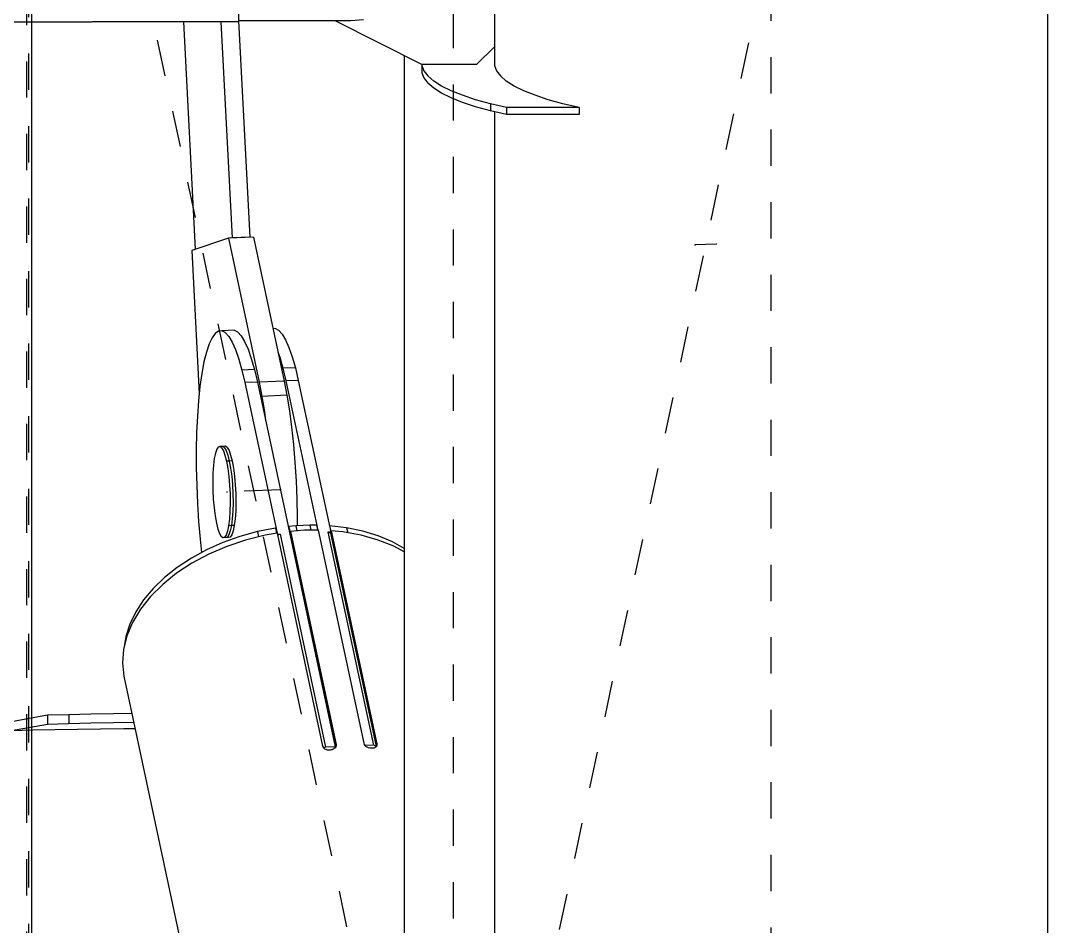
# Model space of a CAD drawing. Header units: millimetres. Extents: x 149919 to 150445, y 136651 to 136866.
# Drawn here: x 150263.445 to 150266.275, y 136682.053 to 136684.552 of the extents above; entities that cross this region are included whole.
import ezdxf

# ---------------------------------------------------------------- set-up
doc = ezdxf.new("R2010")
doc.units = ezdxf.units.MM
doc.header["$LTSCALE"] = 0.25
for name, pattern in [('CENTER', [50.8, 31.75, -6.35, 6.35, -6.35]), ('XKITLINE00', [0]), ('XKITLINE02', [4, 2, -2])]:
    doc.linetypes.add(name, pattern=pattern)

# ---------------------------------------------------------------- blocks, each defined once
blk = doc.blocks.new('çatıı')
at = {"color": 116, "linetype": 'XKITLINE02', "true_color": 0x136734}
for p, q in [((12164.82, 4166.61), (12164.82, 3000.84)), ((12165.35, 4168.77), (12165.35, 3002.41)), ((12166.2, 3463.1), (12166.2, 3417.45))]:
    blk.add_line(p, q, dxfattribs=at)
at = {"color": 8, "linetype": 'CENTER'}
for p, q in [((12370, 2357.78), (12370, 3985.69)), ((12282.5, 3030.27), (12282.5, 3850.27)), ((12370, 2620.27), (12195, 3440.27)), ((12282.5, 3030.27), (12370, 3440.27)), ((12354.98, 3356.22), (12349.08, 3355.98)), ((12234.82, 3288.49), (12220.09, 3287.87))]:
    blk.add_line(p, q, dxfattribs=at)
at = {"color": 8, "linetype": 'XKITLINE00'}
for p, q in [((12446.2, 3985.69), (12446.2, 2357.78)), ((12293.8, 3462.9), (12293.8, 3410.58)), ((12223.2, 3435.18), (12223.2, 3417.48)), ((12182.19, 3417.45), (12027.8, 3417.45)), ((12182.36, 3417.46), (12182.19, 3417.45)), ((12182.6, 3417.47), (12182.36, 3417.46)), ((12182.89, 3417.48), (12182.6, 3417.47)), ((12183.2, 3417.48), (12182.89, 3417.48)), ((12223.2, 3417.48), (12183.2, 3417.48)), ((12208.03, 3417.48), (12211.3, 3354.78)), ((12218.35, 3417.48), (12221.46, 3357.92)), ((12254.2, 3417.82), (12223.2, 3417.82)), ((12223.25, 3417.82), (12226.37, 3358.13)), ((12273.8, 3405.71), (12249.91, 3417.82)), ((12257.64, 3418.09), (12254.2, 3417.82)), ((12268.85, 3408.22), (12268.85, 3128.29)), ((12293.8, 3410.58), (12288.8, 3405.71)), ((12293.8, 3410.58), (12293.8, 3405.35)), ((12273.76, 3405.73), (12273.76, 3405.44)), ((12273.76, 3405.44), (12274.31, 3404)), ((12273.76, 3405.44), (12273.76, 3403.49)), ((12288.8, 3405.71), (12273.8, 3405.71)), ((12293.8, 3406.96), (12293.76, 3406.88)), ((12293.76, 3406.88), (12293.76, 3405.44)), ((12293.76, 3405.44), (12294.31, 3404)), ((12273.76, 3403.49), (12274.31, 3402.05)), ((12274.31, 3404), (12275.4, 3402.58)), ((12277.03, 3401.18), (12275.4, 3402.58)), ((12294.31, 3404), (12295.4, 3402.58)), ((12297.03, 3401.18), (12295.4, 3402.58)), ((12274.31, 3402.05), (12275.4, 3400.63)), ((12277.03, 3399.23), (12275.4, 3400.63)), ((12279.18, 3399.82), (12277.03, 3401.18)), ((12281.83, 3398.51), (12279.18, 3399.82)), ((12299.18, 3399.82), (12297.03, 3401.18)), ((12301.83, 3398.51), (12299.18, 3399.82)), ((12279.18, 3397.87), (12277.03, 3399.23)), ((12281.83, 3396.56), (12279.18, 3397.87)), ((12284.98, 3397.25), (12281.83, 3398.51)), ((12284.98, 3395.3), (12281.83, 3396.56)), ((12288.59, 3396.05), (12284.98, 3397.25)), ((12304.98, 3397.25), (12301.83, 3398.51)), ((12308.59, 3396.05), (12304.98, 3397.25)), ((12288.59, 3394.1), (12284.98, 3395.3)), ((12292.65, 3394.93), (12288.59, 3396.05)), ((12292.65, 3392.98), (12288.59, 3394.1)), ((12297.11, 3393.89), (12292.65, 3394.93)), ((12292.65, 3394.93), (12292.65, 3392.98)), ((12317.11, 3393.89), (12297.11, 3393.89)), ((12297.11, 3393.89), (12297.11, 3391.94)), ((12312.65, 3394.93), (12308.59, 3396.05)), ((12317.11, 3393.89), (12312.65, 3394.93)), ((12317.11, 3393.89), (12317.11, 3391.94)), ((12297.11, 3391.94), (12292.65, 3392.98)), ((12293.8, 3392.71), (12293.8, 2823.49)), ((12317.11, 3391.94), (12297.11, 3391.94)), ((12220.48, 3357.88), (12210.34, 3354.45)), ((12227.35, 3358.17), (12220.48, 3357.88)), ((12220.48, 3357.88), (12228.93, 3318.14)), ((12226.37, 3358.13), (12221.46, 3357.92)), ((12227.35, 3358.17), (12235.8, 3318.43)), ((12210.34, 3354.45), (12212.4, 3314.92)), ((12216.8, 3331.58), (12215.94, 3330.39)), ((12217.7, 3332.22), (12216.8, 3331.58)), ((12218.63, 3332.3), (12217.7, 3332.22)), ((12222.06, 3332.44), (12218.63, 3332.3)), ((12219.58, 3331.82), (12218.63, 3332.3)), ((12219.58, 3331.82), (12220.53, 3330.78)), ((12223.01, 3331.96), (12222.06, 3332.44)), ((12223.01, 3331.96), (12223.97, 3330.93)), ((12233.35, 3332.91), (12232.73, 3332.89)), ((12234.3, 3332.43), (12233.35, 3332.91)), ((12234.3, 3332.43), (12235.26, 3331.4)), ((12235.26, 3331.4), (12236.21, 3329.83)), ((12215.13, 3328.67), (12214.39, 3326.44)), ((12215.94, 3330.39), (12215.13, 3328.67)), ((12220.53, 3330.78), (12221.48, 3329.21)), ((12221.48, 3329.21), (12222.42, 3327.12)), ((12223.97, 3330.93), (12224.92, 3329.36)), ((12224.92, 3329.36), (12225.85, 3327.26)), ((12236.21, 3329.83), (12237.14, 3327.74)), ((12214.39, 3326.44), (12213.71, 3323.72)), ((12222.42, 3327.12), (12223.32, 3324.53)), ((12225.85, 3327.26), (12226.76, 3324.68)), ((12234.08, 3326.52), (12234.61, 3325.01)), ((12237.14, 3327.74), (12238.04, 3325.15)), ((12213.71, 3323.72), (12213.12, 3320.55)), ((12223.32, 3324.53), (12224.18, 3321.49)), ((12226.76, 3324.68), (12227.62, 3321.63)), ((12234.61, 3325.01), (12235.47, 3321.96)), ((12238.04, 3325.15), (12238.91, 3322.11)), ((12213.12, 3320.55), (12212.61, 3316.97)), ((12227.62, 3321.63), (12224.18, 3321.49)), ((12224.18, 3321.49), (12225, 3318.02)), ((12227.62, 3321.63), (12228.43, 3318.16)), ((12238.91, 3322.11), (12235.47, 3321.96)), ((12235.47, 3321.96), (12236.28, 3318.49)), ((12238.91, 3322.11), (12239.72, 3318.64)), ((12228.43, 3318.16), (12225, 3318.02)), ((12225, 3318.02), (12233.86, 3276.48)), ((12228.43, 3318.16), (12249.9, 3217.56)), ((12235.8, 3318.43), (12228.93, 3318.14)), ((12228.93, 3318.14), (12229.69, 3314.22)), ((12235.8, 3318.43), (12236.56, 3314.51)), ((12239.72, 3318.64), (12236.28, 3318.49)), ((12236.28, 3318.49), (12245.08, 3277.29)), ((12239.72, 3318.64), (12248.65, 3276.78)), ((12212.61, 3316.97), (12212.2, 3313.02)), ((12236.56, 3314.51), (12229.69, 3314.22)), ((12236.56, 3314.51), (12237.25, 3310.25)), ((12212.2, 3313.02), (12211.89, 3308.76)), ((12229.69, 3314.22), (12230.38, 3309.96)), ((12211.89, 3308.76), (12211.68, 3304.23)), ((12230.38, 3309.96), (12230.71, 3307.5)), ((12237.25, 3310.25), (12237.85, 3305.7)), ((12211.68, 3304.23), (12211.58, 3299.5)), ((12237.85, 3305.7), (12238.37, 3300.92)), ((12217.65, 3300.24), (12217.23, 3299.62)), ((12218.11, 3300.38), (12217.65, 3300.24)), ((12218.89, 3300.42), (12218.11, 3300.38)), ((12218.58, 3300.04), (12218.11, 3300.38)), ((12219.68, 3300.45), (12218.89, 3300.42)), ((12219.37, 3300.07), (12218.89, 3300.42)), ((12219.37, 3300.07), (12218.89, 3300.42)), ((12220.15, 3300.11), (12219.68, 3300.45)), ((12238.37, 3300.92), (12238.79, 3295.99)), ((12211.58, 3299.5), (12211.59, 3294.62)), ((12216.86, 3298.54), (12216.55, 3297.06)), ((12217.23, 3299.62), (12216.86, 3298.54)), ((12218.58, 3300.04), (12219.05, 3299.23)), ((12219.05, 3299.23), (12219.5, 3297.98)), ((12219.37, 3300.07), (12219.84, 3299.26)), ((12219.37, 3300.07), (12219.84, 3299.26)), ((12219.5, 3297.98), (12219.91, 3296.34)), ((12219.84, 3299.26), (12220.28, 3298.01)), ((12219.84, 3299.26), (12220.28, 3298.01)), ((12220.15, 3300.11), (12220.62, 3299.3)), ((12220.28, 3298.01), (12220.7, 3296.37)), ((12220.28, 3298.01), (12220.7, 3296.37)), ((12220.62, 3299.3), (12221.07, 3298.05)), ((12221.07, 3298.05), (12221.48, 3296.41)), ((12211.59, 3294.62), (12211.7, 3289.66)), ((12216.32, 3295.21), (12216.17, 3293.08)), ((12216.55, 3297.06), (12216.32, 3295.21)), ((12220.7, 3296.37), (12219.91, 3296.34)), ((12219.91, 3296.34), (12220.27, 3294.37)), ((12221.48, 3296.41), (12220.7, 3296.37)), ((12220.7, 3296.37), (12221.05, 3294.4)), ((12220.7, 3296.37), (12221.05, 3294.4)), ((12221.48, 3296.41), (12221.84, 3294.44)), ((12238.79, 3295.99), (12239.1, 3290.95)), ((12216.17, 3293.08), (12216.11, 3290.75)), ((12220.27, 3294.37), (12220.56, 3292.15)), ((12220.56, 3292.15), (12220.77, 3289.76)), ((12221.05, 3294.4), (12221.35, 3292.18)), ((12221.05, 3294.4), (12221.35, 3292.18)), ((12221.35, 3292.18), (12221.56, 3289.79)), ((12221.35, 3292.18), (12221.56, 3289.79)), ((12221.84, 3294.44), (12222.13, 3292.22)), ((12222.13, 3292.22), (12222.34, 3289.83)), ((12211.7, 3289.66), (12211.91, 3284.67)), ((12216.11, 3290.75), (12216.15, 3288.31)), ((12220.77, 3289.76), (12220.9, 3287.3)), ((12221.56, 3289.79), (12221.69, 3287.33)), ((12221.56, 3289.79), (12221.69, 3287.33)), ((12222.34, 3289.83), (12222.47, 3287.36)), ((12239.1, 3290.95), (12239.31, 3285.88)), ((12216.15, 3288.31), (12216.27, 3285.85)), ((12220.9, 3287.3), (12220.94, 3284.85)), ((12221.69, 3287.33), (12221.72, 3284.89)), ((12221.69, 3287.33), (12221.72, 3284.89)), ((12222.47, 3287.36), (12222.51, 3284.92)), ((12211.91, 3284.67), (12212.23, 3279.73)), ((12216.27, 3285.85), (12216.49, 3283.46)), ((12216.49, 3283.46), (12216.78, 3281.24)), ((12220.94, 3284.85), (12220.88, 3282.52)), ((12221.72, 3284.89), (12221.66, 3282.55)), ((12221.72, 3284.89), (12221.66, 3282.55)), ((12222.51, 3284.92), (12222.45, 3282.59)), ((12239.31, 3285.88), (12239.41, 3280.84)), ((12216.78, 3281.24), (12217.14, 3279.27)), ((12220.88, 3282.52), (12220.73, 3280.39)), ((12221.52, 3280.43), (12221.28, 3278.58)), ((12221.52, 3280.43), (12221.28, 3278.58)), ((12221.66, 3282.55), (12221.52, 3280.43)), ((12221.66, 3282.55), (12221.52, 3280.43)), ((12222.3, 3280.46), (12222.07, 3278.62)), ((12222.45, 3282.59), (12222.3, 3280.46)), ((12239.41, 3280.84), (12239.4, 3278.56)), ((12212.23, 3279.73), (12212.65, 3274.88)), ((12217.14, 3279.27), (12217.55, 3277.63)), ((12217.55, 3277.63), (12218, 3276.38)), ((12220.5, 3278.55), (12220.19, 3277.06)), ((12220.73, 3280.39), (12220.5, 3278.55)), ((12221.28, 3278.58), (12220.5, 3278.55)), ((12221.28, 3278.58), (12220.97, 3277.1)), ((12221.28, 3278.58), (12220.97, 3277.1)), ((12222.07, 3278.62), (12221.28, 3278.58)), ((12222.07, 3278.62), (12221.76, 3277.13)), ((12233.42, 3277.89), (12228.48, 3276.93)), ((12233.42, 3277.89), (12233.73, 3276.46)), ((12237.11, 3278.37), (12237.03, 3277.88)), ((12239.03, 3278.54), (12237.11, 3278.37)), ((12237.11, 3278.37), (12237.5, 3276.53)), ((12240.95, 3278.65), (12239.03, 3278.54)), ((12239.03, 3278.54), (12239.34, 3277.11)), ((12242.86, 3278.7), (12240.95, 3278.65)), ((12242.86, 3278.7), (12243.17, 3277.28)), ((12244.76, 3278.69), (12242.86, 3278.7)), ((12244.76, 3278.69), (12245.06, 3277.29)), ((12248.34, 3278.52), (12248.31, 3278.36)), ((12253.04, 3277.96), (12248.34, 3278.52)), ((12248.34, 3278.52), (12248.73, 3276.68)), ((12257.52, 3277.02), (12253.04, 3277.96)), ((12253.04, 3277.96), (12253.33, 3276.6)), ((12212.65, 3274.88), (12213.06, 3271.18)), ((12218, 3276.38), (12218.47, 3275.56)), ((12218.94, 3275.22), (12218.47, 3275.56)), ((12223.62, 3275.6), (12218.93, 3273.93)), ((12219.39, 3275.37), (12218.94, 3275.22)), ((12219.72, 3275.26), (12218.94, 3275.22)), ((12219.82, 3275.99), (12219.39, 3275.37)), ((12220.18, 3275.4), (12219.72, 3275.26)), ((12220.18, 3275.4), (12219.72, 3275.26)), ((12220.51, 3275.29), (12219.72, 3275.26)), ((12220.19, 3277.06), (12219.82, 3275.99)), ((12220.6, 3276.02), (12220.18, 3275.4)), ((12220.6, 3276.02), (12220.18, 3275.4)), ((12220.96, 3275.43), (12220.51, 3275.29)), ((12220.97, 3277.1), (12220.6, 3276.02)), ((12220.97, 3277.1), (12220.6, 3276.02)), ((12221.39, 3276.05), (12220.96, 3275.43)), ((12221.76, 3277.13), (12221.39, 3276.05)), ((12228.48, 3276.93), (12223.62, 3275.6)), ((12230.54, 3275.93), (12225.19, 3274.6)), ((12228.48, 3276.93), (12228.78, 3275.5)), ((12233.88, 3276.49), (12230.54, 3275.93)), ((12233.88, 3276.49), (12246.42, 3217.74)), ((12234.7, 3276.19), (12233.95, 3276.16)), ((12234.7, 3276.19), (12234.01, 3275.91)), ((12234.7, 3276.19), (12247.24, 3217.45)), ((12237.5, 3276.53), (12237.42, 3276.05)), ((12237.57, 3276.96), (12237.44, 3276.15)), ((12237.44, 3276.15), (12249.96, 3217.46)), ((12241.42, 3277.28), (12237.57, 3276.96)), ((12237.57, 3276.96), (12250.11, 3218.22)), ((12245.22, 3277.29), (12241.42, 3277.28)), ((12245.22, 3277.29), (12257.76, 3218.54)), ((12248.65, 3276.78), (12247.88, 3276.75)), ((12248.6, 3276.47), (12247.88, 3276.75)), ((12247.88, 3276.75), (12260.42, 3218)), ((12248.65, 3276.78), (12248.6, 3276.47)), ((12248.6, 3276.47), (12261.14, 3217.73)), ((12248.73, 3276.68), (12248.66, 3276.21)), ((12248.8, 3277.11), (12248.67, 3276.29)), ((12248.67, 3276.29), (12261.19, 3217.63)), ((12248.8, 3277.11), (12261.34, 3218.37)), ((12252.01, 3276.84), (12248.8, 3277.11)), ((12257, 3275.94), (12252.01, 3276.84)), ((12261.69, 3274.61), (12257, 3275.94)), ((12261.74, 3275.72), (12257.52, 3277.02)), ((12265.63, 3274.08), (12261.74, 3275.72)), ((12214.44, 3271.93), (12210.23, 3269.64)), ((12218.93, 3273.93), (12214.44, 3271.93)), ((12220, 3272.86), (12215.05, 3270.73)), ((12225.19, 3274.6), (12220, 3272.86)), ((12266.01, 3272.87), (12261.69, 3274.61)), ((12268.85, 3272.27), (12265.63, 3274.08)), ((12268.85, 3271.32), (12266.01, 3272.87)), ((12210.23, 3269.64), (12206.34, 3267.07)), ((12215.05, 3270.73), (12210.41, 3268.25)), ((12206.34, 3267.07), (12202.83, 3264.27)), ((12210.41, 3268.25), (12206.15, 3265.44)), ((12202.83, 3264.27), (12199.72, 3261.27)), ((12206.15, 3265.44), (12202.33, 3262.36)), ((12199.72, 3261.27), (12197.08, 3258.1)), ((12202.33, 3262.36), (12199.01, 3259.04)), ((12197.08, 3258.1), (12194.92, 3254.81)), ((12199.01, 3259.04), (12196.23, 3255.54)), ((12196.23, 3255.54), (12194.04, 3251.9)), ((12241.75, 3255.93), (12241.73, 3255.82)), ((12194.92, 3254.81), (12193.28, 3251.43)), ((12193.28, 3251.43), (12192.18, 3248.01)), ((12194.04, 3251.9), (12192.47, 3248.18)), ((12192.47, 3248.18), (12191.53, 3244.44)), ((12192.18, 3248.01), (12191.71, 3245.14)), ((12191.53, 3244.44), (12191.25, 3240.72)), ((12191.25, 3240.72), (12191.63, 3237.08)), ((12191.63, 3237.08), (12231.29, 3051.26)), ((12188.79, 3226.68), (12182.54, 3226.57)), ((12193.84, 3226.73), (12188.79, 3226.68)), ((12170.56, 3226.27), (12160.62, 3224.48)), ((12176.45, 3226.44), (12170.56, 3226.27)), ((12170.56, 3226.27), (12170.56, 3223.77)), ((12176.45, 3223.94), (12170.56, 3223.77)), ((12182.54, 3226.57), (12176.45, 3226.44)), ((12176.45, 3226.44), (12176.45, 3223.94)), ((12182.54, 3224.08), (12176.45, 3223.94)), ((12188.79, 3224.18), (12182.54, 3224.08)), ((12194.37, 3224.24), (12188.79, 3224.18)), ((12259.83, 3223.98), (12259.81, 3223.97)), ((12170.56, 3223.77), (12160.62, 3221.98)), ((12166.51, 3222.15), (12160.62, 3221.98)), ((12172.6, 3222.29), (12166.51, 3222.15)), ((12178.86, 3222.39), (12172.6, 3222.29)), ((12185.23, 3222.46), (12178.86, 3222.39)), ((12191.67, 3222.5), (12185.23, 3222.46)), ((12194.75, 3222.5), (12191.67, 3222.5)), ((12250.11, 3218.22), (12249.99, 3217.51)), ((12250.11, 3218.22), (12250.12, 3217.91)), ((12257.76, 3218.54), (12257.87, 3218.24)), ((12257.87, 3218.24), (12258.07, 3217.95)), ((12261.34, 3218.37), (12261.23, 3217.7)), ((12261.34, 3218.37), (12261.36, 3218.07)), ((12246.42, 3217.74), (12246.53, 3217.44)), ((12246.53, 3217.44), (12246.73, 3217.18)), ((12247.24, 3217.45), (12246.7, 3217.22)), ((12247.01, 3216.96), (12246.73, 3217.18)), ((12247.35, 3216.79), (12247.01, 3216.96)), ((12249.9, 3217.56), (12247.24, 3217.45)), ((12247.73, 3216.69), (12247.35, 3216.79)), ((12248.14, 3216.65), (12247.73, 3216.69)), ((12248.56, 3216.69), (12248.14, 3216.65)), ((12248.8, 3216.75), (12248.56, 3216.69)), ((12248.97, 3216.77), (12248.8, 3216.75)), ((12249.33, 3216.91), (12248.97, 3216.77)), ((12249.64, 3217.1), (12249.33, 3216.91)), ((12249.89, 3217.34), (12249.64, 3217.1)), ((12249.9, 3217.56), (12249.86, 3217.31)), ((12250.05, 3217.61), (12249.89, 3217.34)), ((12250.12, 3217.91), (12250.05, 3217.61)), ((12258.33, 3217.69), (12258.07, 3217.95)), ((12260.42, 3218), (12258.11, 3217.9)), ((12258.67, 3217.48), (12258.33, 3217.69)), ((12259.04, 3217.31), (12258.67, 3217.48)), ((12259.45, 3217.21), (12259.04, 3217.31)), ((12259.61, 3217.2), (12259.45, 3217.21)), ((12259.85, 3217.16), (12259.61, 3217.2)), ((12260.24, 3217.16), (12259.85, 3217.16)), ((12260.59, 3217.23), (12260.24, 3217.16)), ((12261.14, 3217.73), (12260.42, 3218)), ((12260.9, 3217.36), (12260.59, 3217.23)), ((12261.13, 3217.55), (12260.9, 3217.36)), ((12261.14, 3217.73), (12261.11, 3217.53)), ((12261.29, 3217.79), (12261.13, 3217.55)), ((12261.36, 3218.07), (12261.29, 3217.79))]:
    blk.add_line(p, q, dxfattribs=at)
at = {"color": 7, "linetype": 'XKITLINE00'}
blk.add_line((12166.2, 3417.45), (12166.2, 3000.64), dxfattribs=at)
at = {"color": 8, "linetype": 'XKITLINE00'}
for centre in [(12349.08, 3355.98), (12354.98, 3356.22), (12220.09, 3287.87), (12234.82, 3288.49)]:
    blk.add_circle(centre, 0.05, dxfattribs=at)

msp = doc.modelspace()

# ---------------------------------------------------------------- block references
at = {"xscale": 0.009999943142843078, "yscale": 0.009999943142843078, "zscale": 0.009999943142843078}
msp.add_blockref('çatıı', (150141.8141, 136650.3731), dxfattribs=at)

doc.saveas('drawing.dxf')
